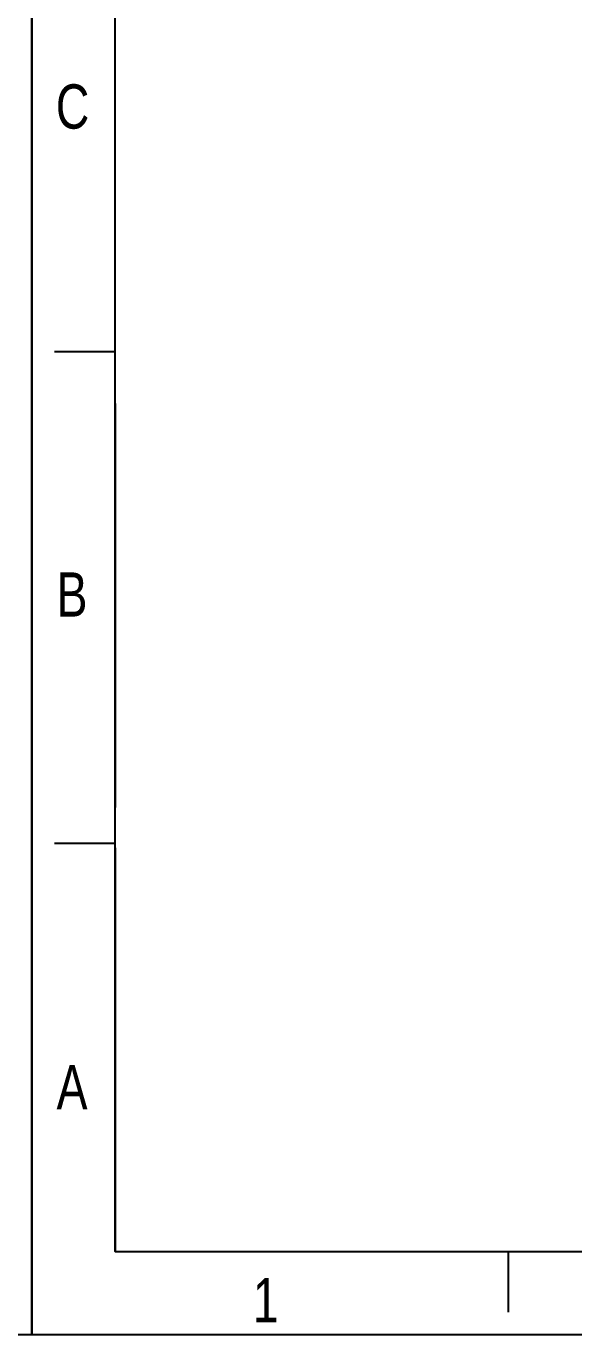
# Model space of a CAD drawing. Header units: millimetres. Extents: x 1409 to 26878, y 589 to 5187.
# Drawn here: x 13503 to 14143, y 589 to 2120 of the extents above; entities that cross this region are included whole.
import ezdxf

# ---------------------------------------------------------------- set-up
doc = ezdxf.new("R2010")
doc.units = ezdxf.units.MM
doc.styles.add('CKSTANDARD', font='arial.ttf')
doc.styles.add('Roamns', font='romans.shx')

# ---------------------------------------------------------------- blocks, each defined once
blk = doc.blocks.new('standard template')
for p, q in [((456.3, 11245), (53.6, 11245)), ((456.3, 10901.2), (456.3, 8211.2)), ((456.3, 8211.2), (456.3, 10446.5)), ((456.3, 6313.4), (456.3, 10291.4)), ((456.3, 7972.7), (53.6, 7972.7)), ((456.3, 7944.1), (456.3, 5254.1)), ((456.3, 5254.1), (37408.8, 5254.1)), ((3074.2, 5254.1), (3074.2, 4851.4))]:
    blk.add_line(p, q)
blk.add_lwpolyline([(37962.6, 4700.3), (-97.5, 4700.3), (-97.5, 30879.2), (37962.6, 30879.2)], close=True)
at = {"color": 7}
for points in [[(456.3, 6673.6), (456.3, 5963.9), (456.3, 5254.1), (456.3, 30225.9), (37408.8, 30225.9), (37408.8, 5254.1)], [(456.3, 9630.7), (456.3, 8921), (456.3, 8211.2)]]:
    blk.add_lwpolyline(points, dxfattribs=at)
at = {"style": 'CKSTANDARD', "width": 0.75}
for s, p in [('C', (61.9, 12731.9)), ('B', (66.9, 9482.5)), ('A', (66.9, 6202.3)), ('1', (1373, 4782.9))]:
    blk.add_text(s, height=294.8, dxfattribs=at).set_placement(p)
at = {"style": 'Roamns'}
for tag, p in [('PAGE_NAME', (27466, 7593.7)), ('PROJECT_NAME', (27466, 6883.9)), ('DRAWN_NAME', (27466, 6174.1)), ('VERSION', (34241, 6174.1)), ('SELECT_DATA', (27466, 5464.4)), ('PAGE_NUMBER', (34241, 5464.4))]:
    blk.add_attdef(tag, p, '', height=284.5, dxfattribs=at)

msp = doc.modelspace()

# ---------------------------------------------------------------- block references
at = {"transparency": 33554595, "xscale": 0.175619068910255, "yscale": 0.175619068910255, "zscale": 0.175619068910255}
msp.add_blockref('standard template', (13526.8826, -236.2053), dxfattribs=at)
at = {"lineweight": -3, "transparency": 33554595, "xscale": 0.0885002660397285, "yscale": 0.0885002660397285, "zscale": 0.0885002660397285}
msp.add_blockref('standard template', (10150.0666, 173.2812), dxfattribs=at)

doc.saveas('drawing.dxf')
